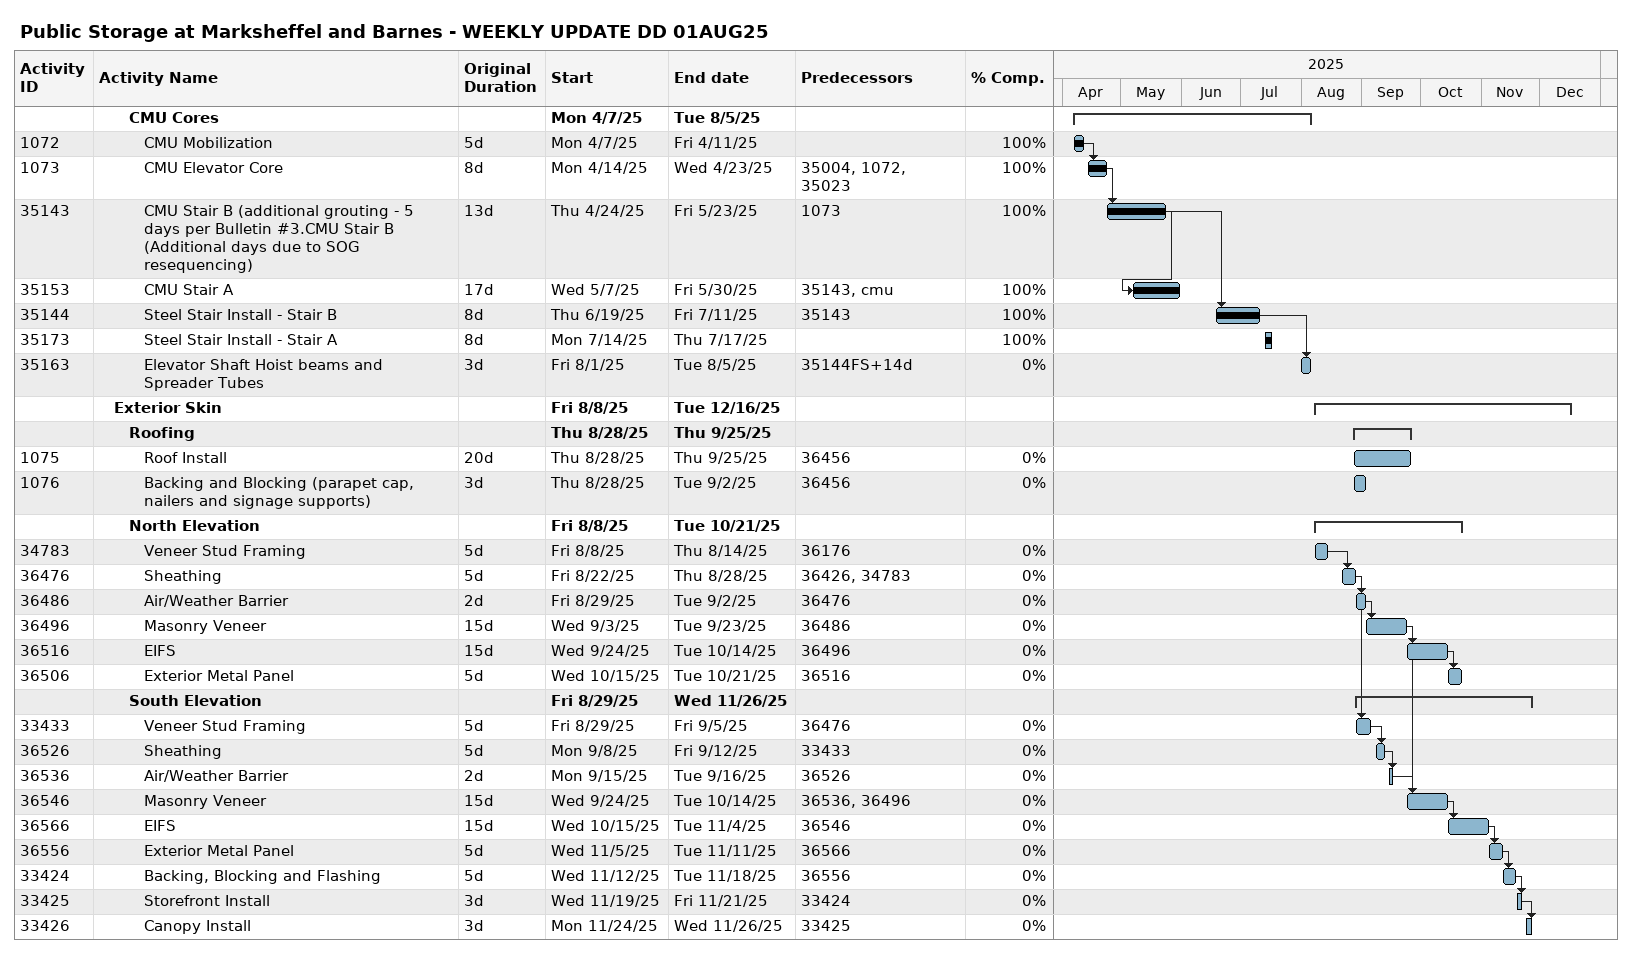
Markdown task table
Public Storage at Marksheffel and Barnes - WEEKLY UPDATE DD 01AUG25

| ID | Level | Task | Original duration | Start | Finish | Predecessors | % complete |
|---|---|---|---|---|---|---|---|
|  | 3 | **CMU Cores** |  | 2025-04-07 | 2025-08-05 |  |  |
| 1072 | 4 | CMU Mobilization | 5d | 2025-04-07 | 2025-04-11 |  | 100 |
| 1073 | 4 | CMU Elevator Core | 8d | 2025-04-14 | 2025-04-23 | 35004, 1072, 35023 | 100 |
| 35143 | 4 | CMU Stair B (additional grouting - 5 days per Bulletin #3.CMU Stair B (Additional days due to SOG resequencing) | 13d | 2025-04-24 | 2025-05-23 | 1073 | 100 |
| 35153 | 4 | CMU Stair A | 17d | 2025-05-07 | 2025-05-30 | 35143, cmu | 100 |
| 35144 | 4 | Steel Stair Install - Stair B | 8d | 2025-06-19 | 2025-07-11 | 35143 | 100 |
| 35173 | 4 | Steel Stair Install - Stair A | 8d | 2025-07-14 | 2025-07-17 |  | 100 |
| 35163 | 4 | Elevator Shaft Hoist beams and Spreader Tubes | 3d | 2025-08-01 | 2025-08-05 | 35144FS+14d | 0 |
|  | 2 | **Exterior Skin** |  | 2025-08-08 | 2025-12-16 |  |  |
|  | 3 | **Roofing** |  | 2025-08-28 | 2025-09-25 |  |  |
| 1075 | 4 | Roof Install | 20d | 2025-08-28 | 2025-09-25 | 36456 | 0 |
| 1076 | 4 | Backing and Blocking (parapet cap, nailers and signage supports) | 3d | 2025-08-28 | 2025-09-02 | 36456 | 0 |
|  | 3 | **North Elevation** |  | 2025-08-08 | 2025-10-21 |  |  |
| 34783 | 4 | Veneer Stud Framing | 5d | 2025-08-08 | 2025-08-14 | 36176 | 0 |
| 36476 | 4 | Sheathing | 5d | 2025-08-22 | 2025-08-28 | 36426, 34783 | 0 |
| 36486 | 4 | Air/Weather Barrier | 2d | 2025-08-29 | 2025-09-02 | 36476 | 0 |
| 36496 | 4 | Masonry Veneer | 15d | 2025-09-03 | 2025-09-23 | 36486 | 0 |
| 36516 | 4 | EIFS | 15d | 2025-09-24 | 2025-10-14 | 36496 | 0 |
| 36506 | 4 | Exterior Metal Panel | 5d | 2025-10-15 | 2025-10-21 | 36516 | 0 |
|  | 3 | **South Elevation** |  | 2025-08-29 | 2025-11-26 |  |  |
| 33433 | 4 | Veneer Stud Framing | 5d | 2025-08-29 | 2025-09-05 | 36476 | 0 |
| 36526 | 4 | Sheathing | 5d | 2025-09-08 | 2025-09-12 | 33433 | 0 |
| 36536 | 4 | Air/Weather Barrier | 2d | 2025-09-15 | 2025-09-16 | 36526 | 0 |
| 36546 | 4 | Masonry Veneer | 15d | 2025-09-24 | 2025-10-14 | 36536, 36496 | 0 |
| 36566 | 4 | EIFS | 15d | 2025-10-15 | 2025-11-04 | 36546 | 0 |
| 36556 | 4 | Exterior Metal Panel | 5d | 2025-11-05 | 2025-11-11 | 36566 | 0 |
| 33424 | 4 | Backing, Blocking and Flashing | 5d | 2025-11-12 | 2025-11-18 | 36556 | 0 |
| 33425 | 4 | Storefront Install | 3d | 2025-11-19 | 2025-11-21 | 33424 | 0 |
| 33426 | 4 | Canopy Install | 3d | 2025-11-24 | 2025-11-26 | 33425 | 0 |
